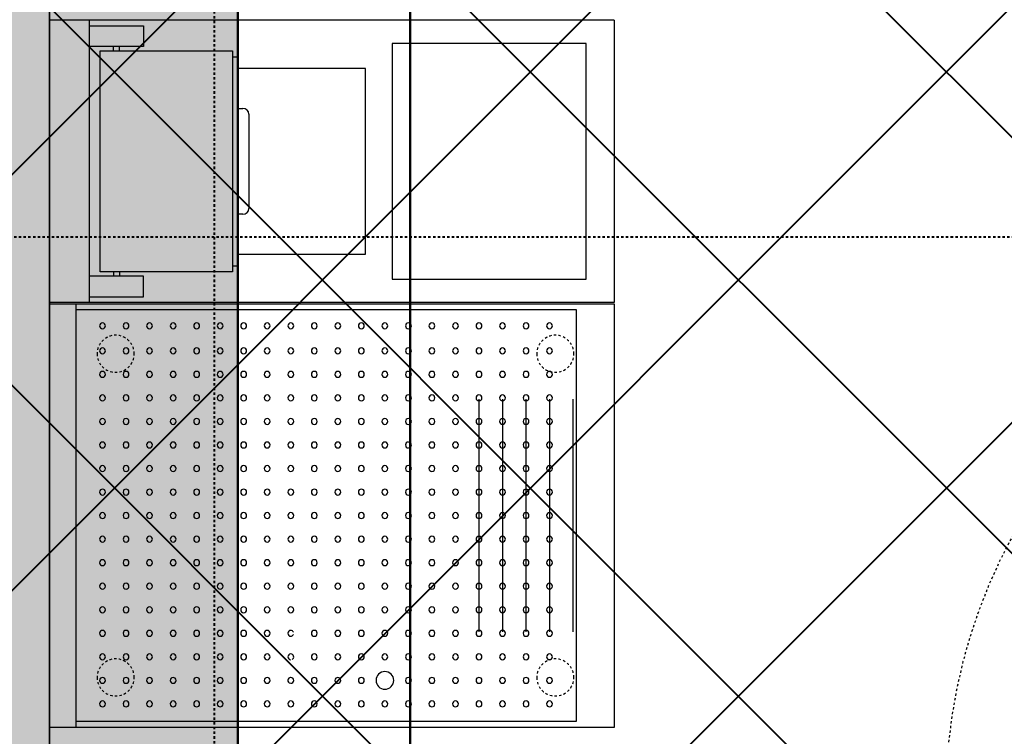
# Model space of a CAD drawing. Header units: inches. Extents: x -11331628 to 26860, y -6840660 to 4773.
# Drawn here: x 2297.28 to 2339.12, y -2091.9 to -2061.46 of the extents above; entities that cross this region are included whole.
import ezdxf
from ezdxf import colors
from ezdxf.entities.mleader import LeaderData, LeaderLine
from ezdxf.math import Vec2, Vec3

# ---------------------------------------------------------------- set-up
doc = ezdxf.new("R2010")
doc.units = ezdxf.units.IN
doc.header["$LTSCALE"] = 0.5
doc.header["$MEASUREMENT"] = 0
for name, pattern in [('Dash 1_16_', [0.109375, 0.0625, -0.046875]), ('Hidden 1_16_', [0.09375, 0.0625, -0.03125]), ('HIDDEN2', [0.1875, 0.125, -0.0625])]:
    doc.linetypes.add(name, pattern=pattern)
doc.layers.get('Defpoints').update_dxf_attribs({"color": 140})
for name, color, linetype in [('A-HATH', 9, 'Continuous'), ('DETL-1', 9, 'Continuous'), ('DETL-3', 4, 'Continuous'), ('DETL-8', 2, 'Continuous')]:
    doc.layers.add(name, color=color, linetype=linetype)
for name, color, linetype, lineweight in [('P-SANR-FIXT', 6, 'Continuous', 13), ('Q-CASE', 31, 'Continuous', 18), ('Q-SPCQ', 91, 'Continuous', 18), ('TEXT 3', 41, 'Continuous', 15)]:
    doc.layers.add(name, color=color, linetype=linetype, lineweight=lineweight)
doc.styles.add('TEXT-ITALIC', font='ariali.ttf')

# ---------------------------------------------------------------- blocks, each defined once
blk = doc.blocks.new('PERGOLA')
at = {"layer": 'DETL-3', "linetype": 'HIDDEN2'}
for points in [[(3247.808, 7683.238), (3247.808, 7744.976), (3247.815, 8129.691)], [(3645.109, 7896.355), (3058.191, 7896.354)]]:
    blk.add_lwpolyline(points, dxfattribs=at)
blk = doc.blocks.new('Die Wall - Die Wall-7432585-L1 Overall Plan')
at = {"layer": 'Q-CASE'}
for p, q in [((495.106, 3731.818), (495.106, 3873.808)), ((495.106, 3873.808), (495.106, 3731.818))]:
    blk.add_line(p, q, dxfattribs=at)
blk = doc.blocks.new('QF_Glastender - DRAINBOARD W GLASS RACK- DBGR-18 - DBGR-18-7967086-L1 Overall Plan')
at = {"layer": 'Q-SPCQ'}
for p, q in [((0, -15.3284), (0, 0)), ((0, 0), (18, 0)), ((18, 0), (18, -15.3284)), ((0, -1.13), (18, -1.13)), ((0.25, -15.3284), (0.25, -1.13)), ((17.75, -1.13), (17.75, -15.3284)), ((0, -24), (0, -15.3284)), ((0.25, -22.38), (0.25, -15.3284)), ((17.75, -15.3284), (17.75, -22.38)), ((18, -15.3284), (18, -24)), ((17.75, -22.38), (0.25, -22.38)), ((18, -24), (0, -24))]:
    blk.add_line(p, q, dxfattribs=at)
at = {"layer": 'Q-SPCQ', "linetype": 'Hidden 1_16_', "lineweight": 9}
for centre, start, end in [((2.125, -2.8125), 90, 270), ((2.125, -2.8125), 270, 90), ((15.875, -2.8125), 90, 270), ((15.875, -2.8125), 270, 90), ((2.125, -21.5), 90, 270), ((2.125, -21.5), 270, 90), ((15.875, -21.5), 90, 270), ((15.875, -21.5), 270, 90)]:
    blk.add_arc(centre, 0.7874, start, end, dxfattribs=at)
at = {"layer": 'Q-SPCQ', "lineweight": 9}
for centre, radius, start, end in [((1, -2.255), 0.125, 0, 180), ((1, -2.255), 0.125, 180, 360), ((2, -2.255), 0.125, 0, 180), ((2, -2.255), 0.125, 180, 360), ((3, -2.255), 0.125, 0, 180), ((3, -2.255), 0.125, 180, 0), ((4, -2.255), 0.125, 0, 180), ((4, -2.255), 0.125, 180, 0), ((5, -2.255), 0.125, 0, 180), ((5, -2.255), 0.125, 180, 0), ((6, -2.255), 0.125, 0, 180), ((6, -2.255), 0.125, 180, 360), ((7, -2.255), 0.125, 0, 180), ((7, -2.255), 0.125, 180, 360), ((8, -2.255), 0.125, 0, 180), ((8, -2.255), 0.125, 180, 0), ((9, -2.255), 0.125, 0, 180), ((9, -2.255), 0.125, 180, 360), ((10, -2.255), 0.125, 0, 180), ((10, -2.255), 0.125, 180, 0), ((11, -2.255), 0.125, 0, 180), ((11, -2.255), 0.125, 180, 0), ((12, -2.255), 0.125, 0, 180), ((12, -2.255), 0.125, 180, 0), ((13, -2.255), 0.125, 0, 180), ((13, -2.255), 0.125, 180, 360), ((14, -2.255), 0.125, 0, 180), ((14, -2.255), 0.125, 180, 0), ((15, -2.255), 0.125, 0, 180), ((15, -2.255), 0.125, 180, 0), ((16, -2.255), 0.125, 0, 180), ((16, -2.255), 0.125, 180, 0), ((17.0625, -2.255), 0.125, 0, 180), ((17.0625, -2.255), 0.125, 180, 0), ((1, -3.255), 0.125, 0, 180), ((1, -3.255), 0.125, 180, 0), ((2, -3.255), 0.125, 0, 180), ((2, -3.255), 0.125, 180, 360), ((3, -3.255), 0.125, 0, 180), ((3, -3.255), 0.125, 180, 0), ((4, -3.255), 0.125, 0, 180), ((4, -3.255), 0.125, 180, 0), ((5, -3.255), 0.125, 0, 180), ((5, -3.255), 0.125, 180, 0), ((6, -3.255), 0.125, 0, 180), ((6, -3.255), 0.125, 180, 360), ((7, -3.255), 0.125, 0, 180), ((7, -3.255), 0.125, 180, 360), ((8, -3.255), 0.125, 0, 180), ((8, -3.255), 0.125, 180, 360), ((9, -3.255), 0.125, 0, 180), ((9, -3.255), 0.125, 180, 0), ((10, -3.255), 0.125, 0, 180), ((10, -3.255), 0.125, 180, 360), ((11, -3.255), 0.125, 0, 180), ((11, -3.255), 0.125, 180, 0), ((12, -3.255), 0.125, 0, 180), ((12, -3.255), 0.125, 180, 0), ((13, -3.255), 0.125, 0, 180), ((13, -3.255), 0.125, 180, 0), ((14, -3.255), 0.125, 0, 180), ((14, -3.255), 0.125, 180, 360), ((15, -3.255), 0.125, 0, 180), ((15, -3.255), 0.125, 180, 360), ((16, -3.255), 0.125, 0, 180), ((16, -3.255), 0.125, 180, 360), ((17.0625, -3.255), 0.125, 0, 180), ((17.0625, -3.255), 0.125, 180, 360), ((1, -4.255), 0.125, 0, 180), ((2, -4.255), 0.125, 0, 180), ((3, -4.255), 0.125, 0, 180), ((4, -4.255), 0.125, 0, 180), ((5, -4.255), 0.125, 0, 180), ((6, -4.255), 0.125, 0, 180), ((7, -4.255), 0.125, 0, 180), ((8, -4.255), 0.125, 0, 180), ((9, -4.255), 0.125, 0, 180), ((10, -4.255), 0.125, 0, 180), ((11, -4.255), 0.125, 0, 180), ((12, -4.255), 0.125, 0, 180), ((13, -4.255), 0.125, 0, 180), ((14, -4.255), 0.125, 0, 180), ((15, -4.255), 0.125, 0, 180), ((16, -4.255), 0.125, 0, 180), ((17.0625, -4.255), 0.125, 0, 180), ((1, -4.255), 0.125, 180, 360), ((2, -4.255), 0.125, 180, 360), ((3, -4.255), 0.125, 180, 0), ((4, -4.255), 0.125, 180, 360), ((5, -4.255), 0.125, 180, 360), ((6, -4.255), 0.125, 180, 360), ((7, -4.255), 0.125, 180, 0), ((8, -4.255), 0.125, 180, 360), ((9, -4.255), 0.125, 180, 0), ((10, -4.255), 0.125, 180, 0), ((11, -4.255), 0.125, 180, 0), ((12, -4.255), 0.125, 180, 0), ((13, -4.255), 0.125, 180, 360), ((14, -4.255), 0.125, 180, 360), ((15, -4.255), 0.125, 180, 360), ((16, -4.255), 0.125, 180, 0), ((17.0625, -4.255), 0.125, 180, 0), ((1, -5.255), 0.125, 0, 180), ((1, -5.255), 0.125, 180, 360), ((2, -5.255), 0.125, 0, 180), ((2, -5.255), 0.125, 180, 360), ((3, -5.255), 0.125, 0, 180), ((3, -5.255), 0.125, 180, 0), ((4, -5.255), 0.125, 0, 180), ((4, -5.255), 0.125, 180, 0), ((5, -5.255), 0.125, 0, 180), ((5, -5.255), 0.125, 180, 0), ((6, -5.255), 0.125, 0, 180), ((6, -5.255), 0.125, 180, 0), ((7, -5.255), 0.125, 0, 180), ((7, -5.255), 0.125, 180, 0), ((8, -5.255), 0.125, 0, 180), ((8, -5.255), 0.125, 180, 360), ((9, -5.255), 0.125, 0, 180), ((9, -5.255), 0.125, 180, 0), ((10, -5.255), 0.125, 0, 180), ((10, -5.255), 0.125, 180, 0), ((11, -5.255), 0.125, 0, 180), ((11, -5.255), 0.125, 180, 0), ((12, -5.255), 0.125, 0, 180), ((12, -5.255), 0.125, 180, 0), ((13, -5.255), 0.125, 0, 180), ((13, -5.255), 0.125, 180, 0), ((14, -5.255), 0.125, 0, 180), ((14, -5.255), 0.125, 180, 0), ((15, -5.255), 0.125, 0, 180), ((15, -5.255), 0.125, 180, 360), ((16, -5.255), 0.125, 0, 180), ((16, -5.255), 0.125, 180, 0), ((17.0625, -5.255), 0.125, 0, 180), ((17.0625, -5.255), 0.125, 180, 360), ((1, -6.255), 0.125, 0, 180), ((1, -6.255), 0.125, 180, 360), ((2, -6.255), 0.125, 0, 180), ((2, -6.255), 0.125, 180, 0), ((3, -6.255), 0.125, 0, 180), ((3, -6.255), 0.125, 180, 0), ((4, -6.255), 0.125, 0, 180), ((4, -6.255), 0.125, 180, 0), ((5, -6.255), 0.125, 0, 180), ((5, -6.255), 0.125, 180, 0), ((6, -6.255), 0.125, 0, 180), ((6, -6.255), 0.125, 180, 0), ((7, -6.255), 0.125, 0, 180), ((7, -6.255), 0.125, 180, 0), ((8, -6.255), 0.125, 0, 180), ((8, -6.255), 0.125, 180, 0), ((9, -6.255), 0.125, 0, 180), ((9, -6.255), 0.125, 180, 0), ((10, -6.255), 0.125, 0, 180), ((10, -6.255), 0.125, 180, 0), ((11, -6.255), 0.125, 0, 180), ((11, -6.255), 0.125, 180, 0), ((12, -6.255), 0.125, 0, 180), ((12, -6.255), 0.125, 180, 0), ((13, -6.255), 0.125, 0, 180), ((13, -6.255), 0.125, 180, 0), ((14, -6.255), 0.125, 0, 180), ((14, -6.255), 0.125, 180, 0), ((15, -6.255), 0.125, 0, 180), ((15, -6.255), 0.125, 180, 0), ((16, -6.255), 0.125, 0, 180), ((16, -6.255), 0.125, 180, 0), ((17.0625, -6.255), 0.125, 0, 180), ((17.0625, -6.255), 0.125, 180, 0), ((1, -7.255), 0.125, 0, 180), ((1, -7.255), 0.125, 180, 360), ((2, -7.255), 0.125, 0, 180), ((2, -7.255), 0.125, 180, 360), ((3, -7.255), 0.125, 0, 180), ((3, -7.255), 0.125, 180, 0), ((4, -7.255), 0.125, 0, 180), ((4, -7.255), 0.125, 180, 0), ((5, -7.255), 0.125, 0, 180), ((5, -7.255), 0.125, 180, 0), ((6, -7.255), 0.125, 0, 180), ((6, -7.255), 0.125, 180, 0), ((7, -7.255), 0.125, 0, 180), ((7, -7.255), 0.125, 180, 0), ((8, -7.255), 0.125, 0, 180), ((8, -7.255), 0.125, 180, 360), ((9, -7.255), 0.125, 0, 180), ((9, -7.255), 0.125, 180, 0), ((10, -7.255), 0.125, 0, 180), ((10, -7.255), 0.125, 180, 0), ((11, -7.255), 0.125, 0, 180), ((11, -7.255), 0.125, 180, 0), ((12, -7.255), 0.125, 0, 180), ((12, -7.255), 0.125, 180, 0), ((13, -7.255), 0.125, 0, 180), ((13, -7.255), 0.125, 180, 360), ((14, -7.255), 0.125, 0, 180), ((14, -7.255), 0.125, 180, 0), ((15, -7.255), 0.125, 0, 180), ((15, -7.255), 0.125, 180, 360), ((16, -7.255), 0.125, 0, 180), ((16, -7.255), 0.125, 180, 0), ((17.0625, -7.255), 0.125, 0, 180), ((17.0625, -7.255), 0.125, 180, 360), ((1, -8.255), 0.125, 0, 180), ((1, -8.255), 0.125, 180, 0), ((2, -8.255), 0.125, 0, 180), ((2, -8.255), 0.125, 180, 0), ((3, -8.255), 0.125, 0, 180), ((3, -8.255), 0.125, 180, 0), ((4, -8.255), 0.125, 0, 180), ((4, -8.255), 0.125, 180, 0), ((5, -8.255), 0.125, 0, 180), ((5, -8.255), 0.125, 180, 0), ((6, -8.255), 0.125, 0, 180), ((6, -8.255), 0.125, 180, 0), ((7, -8.255), 0.125, 0, 180), ((7, -8.255), 0.125, 180, 0), ((8, -8.255), 0.125, 0, 180), ((8, -8.255), 0.125, 180, 0), ((9, -8.255), 0.125, 0, 180), ((9, -8.255), 0.125, 180, 0), ((10, -8.255), 0.125, 0, 180), ((10, -8.255), 0.125, 180, 0), ((11, -8.255), 0.125, 0, 180), ((11, -8.255), 0.125, 180, 0), ((12, -8.255), 0.125, 0, 180), ((12, -8.255), 0.125, 180, 0), ((13, -8.255), 0.125, 0, 180), ((13, -8.255), 0.125, 180, 0), ((14, -8.255), 0.125, 0, 180), ((14, -8.255), 0.125, 180, 0), ((15, -8.255), 0.125, 0, 180), ((15, -8.255), 0.125, 180, 0), ((16, -8.255), 0.125, 0, 180), ((16, -8.255), 0.125, 180, 0), ((17.0625, -8.255), 0.125, 0, 180), ((17.0625, -8.255), 0.125, 180, 0), ((1, -9.255), 0.125, 0, 180), ((2, -9.255), 0.125, 0, 180), ((3, -9.255), 0.125, 0, 180), ((4, -9.255), 0.125, 0, 180), ((5, -9.255), 0.125, 0, 180), ((6, -9.255), 0.125, 0, 180), ((7, -9.255), 0.125, 0, 180), ((8, -9.255), 0.125, 0, 180), ((9, -9.255), 0.125, 0, 180), ((10, -9.255), 0.125, 0, 180), ((11, -9.255), 0.125, 0, 180), ((12, -9.255), 0.125, 0, 180), ((13, -9.255), 0.125, 0, 180), ((14, -9.255), 0.125, 0, 180), ((15, -9.255), 0.125, 0, 180), ((16, -9.255), 0.125, 0, 180), ((17.0625, -9.255), 0.125, 0, 180), ((1, -9.255), 0.125, 180, 0), ((2, -9.255), 0.125, 180, 0), ((3, -9.255), 0.125, 180, 0), ((4, -9.255), 0.125, 180, 0), ((5, -9.255), 0.125, 180, 0), ((6, -9.255), 0.125, 180, 0), ((7, -9.255), 0.125, 180, 0), ((8, -9.255), 0.125, 180, 0), ((9, -9.255), 0.125, 180, 0), ((10, -9.255), 0.125, 180, 0), ((11, -9.255), 0.125, 180, 0), ((12, -9.255), 0.125, 180, 0), ((13, -9.255), 0.125, 180, 0), ((14, -9.255), 0.125, 180, 0), ((15, -9.255), 0.125, 180, 0), ((16, -9.255), 0.125, 180, 0), ((17.0625, -9.255), 0.125, 180, 0), ((1, -10.255), 0.125, 0, 180), ((1, -10.255), 0.125, 180, 0), ((2, -10.255), 0.125, 180, 0), ((2, -10.255), 0.125, 2.14095, 169.56758), ((3, -10.255), 0.125, 0, 180), ((3, -10.255), 0.125, 205.99486, 0), ((4, -10.255), 0.125, 0, 180), ((4, -10.255), 0.125, 180, 243.50928), ((4, -10.255), 0.125, 293.99073, 0), ((5, -10.255), 0.125, 0, 180), ((5, -10.255), 0.125, 180, 0), ((6, -10.255), 0.125, 0, 180), ((6, -10.255), 0.125, 180, 0), ((7, -10.255), 0.125, 0, 180), ((7, -10.255), 0.125, 180, 0), ((8, -10.255), 0.125, 0, 180), ((8, -10.255), 0.125, 180, 0), ((9, -10.255), 0.125, 0, 180), ((9, -10.255), 0.125, 180, 0), ((10, -10.255), 0.125, 0, 180), ((10, -10.255), 0.125, 180, 0), ((11, -10.255), 0.125, 0, 180), ((11, -10.255), 0.125, 180, 0), ((12, -10.255), 0.125, 0, 180), ((12, -10.255), 0.125, 180, 0), ((13, -10.255), 0.125, 0, 180), ((13, -10.255), 0.125, 180, 0), ((14, -10.255), 0.125, 0, 180), ((14, -10.255), 0.125, 180, 0), ((15, -10.255), 0.125, 0, 180), ((15, -10.255), 0.125, 180, 0), ((16, -10.255), 0.125, 0, 180), ((16, -10.255), 0.125, 180, 0), ((17.0625, -10.255), 0.125, 0, 180), ((17.0625, -10.255), 0.125, 180, 0), ((1, -11.255), 0.125, 0, 180), ((1, -11.255), 0.125, 180, 0), ((2, -11.255), 0.125, 0, 180), ((2, -11.255), 0.125, 180, 0), ((3, -11.255), 0.125, 0, 180), ((3, -11.255), 0.125, 180, 0), ((4, -11.255), 0.125, 0, 180), ((4, -11.255), 0.125, 180, 0), ((5, -11.255), 0.125, 0, 180), ((5, -11.255), 0.125, 180, 0), ((6, -11.255), 0.125, 0, 180), ((6, -11.255), 0.125, 180, 0), ((7, -11.255), 0.125, 0, 180), ((7, -11.255), 0.125, 180, 0), ((8, -11.255), 0.125, 0, 180), ((8, -11.255), 0.125, 180, 0), ((9, -11.255), 0.125, 0, 180), ((9, -11.255), 0.125, 180, 0), ((10, -11.255), 0.125, 0, 180), ((10, -11.255), 0.125, 180, 0), ((11, -11.255), 0.125, 0, 180), ((11, -11.255), 0.125, 180, 0), ((12, -11.255), 0.125, 0, 180), ((12, -11.255), 0.125, 180, 0), ((13, -11.255), 0.125, 0, 180), ((13, -11.255), 0.125, 180, 0), ((14, -11.255), 0.125, 0, 180), ((14, -11.255), 0.125, 180, 0), ((15, -11.255), 0.125, 0, 180), ((15, -11.255), 0.125, 180, 0), ((16, -11.255), 0.125, 0, 180), ((16, -11.255), 0.125, 180, 0), ((17.0625, -11.255), 0.125, 0, 180), ((17.0625, -11.255), 0.125, 180, 0), ((1, -12.255), 0.125, 0, 180), ((2, -12.255), 0.125, 0, 180), ((3, -12.255), 0.125, 0, 180), ((4, -12.255), 0.125, 0, 180), ((5, -12.255), 0.125, 0, 180), ((6, -12.255), 0.125, 0, 180), ((7, -12.255), 0.125, 0, 180), ((8, -12.255), 0.125, 0, 180), ((9, -12.255), 0.125, 0, 180), ((10, -12.255), 0.125, 0, 180), ((11, -12.255), 0.125, 0, 180), ((12, -12.255), 0.125, 0, 180), ((13, -12.255), 0.125, 0, 180), ((14, -12.255), 0.125, 0, 180), ((15, -12.255), 0.125, 0, 180), ((16, -12.255), 0.125, 0, 180), ((17.0625, -12.255), 0.125, 0, 180), ((1, -12.255), 0.125, 180, 0), ((2, -12.255), 0.125, 180, 0), ((3, -12.255), 0.125, 180, 0), ((4, -12.255), 0.125, 180, 0), ((5, -12.255), 0.125, 180, 0), ((6, -12.255), 0.125, 180, 0), ((7, -12.255), 0.125, 180, 0), ((8, -12.255), 0.125, 180, 0), ((9, -12.255), 0.125, 180, 0), ((10, -12.255), 0.125, 180, 0), ((11, -12.255), 0.125, 180, 0), ((12, -12.255), 0.125, 180, 0), ((13, -12.255), 0.125, 180, 0), ((14, -12.255), 0.125, 180, 0), ((15, -12.255), 0.125, 180, 0), ((16, -12.255), 0.125, 180, 0), ((17.0625, -12.255), 0.125, 180, 0), ((1, -13.255), 0.125, 0, 180), ((1, -13.255), 0.125, 180, 360), ((2, -13.255), 0.125, 0, 180), ((2, -13.255), 0.125, 180, 0), ((3, -13.255), 0.125, 0, 180), ((3, -13.255), 0.125, 180, 0), ((4, -13.255), 0.125, 0, 180), ((4, -13.255), 0.125, 180, 0), ((5, -13.255), 0.125, 0, 180), ((5, -13.255), 0.125, 180, 0), ((6, -13.255), 0.125, 0, 180), ((6, -13.255), 0.125, 180, 0), ((7, -13.255), 0.125, 0, 180), ((7, -13.255), 0.125, 180, 0), ((8, -13.255), 0.125, 0, 180), ((8, -13.255), 0.125, 180, 0), ((9, -13.255), 0.125, 0, 180), ((9, -13.255), 0.125, 180, 0), ((10, -13.255), 0.125, 0, 180), ((10, -13.255), 0.125, 180, 0), ((11, -13.255), 0.125, 0, 180), ((11, -13.255), 0.125, 180, 0), ((12, -13.255), 0.125, 0, 180), ((12, -13.255), 0.125, 180, 0), ((13, -13.255), 0.125, 0, 180), ((13, -13.255), 0.125, 180, 0), ((14, -13.255), 0.125, 0, 180), ((14, -13.255), 0.125, 180, 0), ((15, -13.255), 0.125, 0, 180), ((15, -13.255), 0.125, 180, 0), ((16, -13.255), 0.125, 0, 180), ((16, -13.255), 0.125, 180, 0), ((17.0625, -13.255), 0.125, 0, 180), ((17.0625, -13.255), 0.125, 180, 0), ((1, -14.255), 0.125, 0, 180), ((2, -14.255), 0.375, 0, 180), ((3, -14.255), 0.125, 0, 180), ((4, -14.255), 0.125, 0, 180), ((5, -14.255), 0.125, 0, 180), ((6, -14.255), 0.125, 0, 180), ((7, -14.255), 0.125, 0, 180), ((8, -14.255), 0.125, 0, 180), ((9, -14.255), 0.125, 0, 180), ((10, -14.255), 0.125, 0, 180), ((11, -14.255), 0.125, 0, 180), ((12, -14.255), 0.125, 0, 180), ((13, -14.255), 0.125, 0, 180), ((14, -14.255), 0.125, 0, 180), ((15, -14.255), 0.125, 0, 180), ((16, -14.255), 0.125, 0, 180), ((17.0625, -14.255), 0.125, 0, 180), ((1, -14.255), 0.125, 180, 0), ((2, -14.255), 0.375, 180, 0), ((3, -14.255), 0.125, 180, 0), ((4, -14.255), 0.125, 180, 0), ((5, -14.255), 0.125, 180, 0), ((6, -14.255), 0.125, 180, 0), ((7, -14.255), 0.125, 180, 0), ((8, -14.255), 0.125, 180, 0), ((9, -14.255), 0.125, 180, 0), ((10, -14.255), 0.125, 180, 0), ((11, -14.255), 0.125, 180, 0), ((12, -14.255), 0.125, 180, 0), ((13, -14.255), 0.125, 180, 0), ((14, -14.255), 0.125, 180, 0), ((15, -14.255), 0.125, 180, 0), ((16, -14.255), 0.125, 180, 0), ((17.0625, -14.255), 0.125, 180, 0), ((1, -15.255), 0.125, 0, 180), ((1, -15.255), 0.125, 180, 232.84976), ((1, -15.255), 0.125, 232.84976, 307.15024), ((1, -15.255), 0.125, 307.15024, 0), ((2, -15.255), 0.125, 0, 180), ((2, -15.255), 0.125, 180, 232.84976), ((2, -15.255), 0.125, 232.84976, 307.15024), ((2, -15.255), 0.125, 307.15024, 0), ((3, -15.255), 0.125, 0, 180), ((3, -15.255), 0.125, 180, 232.84976), ((3, -15.255), 0.125, 232.84976, 307.15024), ((3, -15.255), 0.125, 307.15024, 0), ((4, -15.255), 0.125, 0, 180), ((4, -15.255), 0.125, 180, 232.84976), ((4, -15.255), 0.125, 232.84976, 307.15024), ((4, -15.255), 0.125, 307.15024, 0), ((5, -15.255), 0.125, 0, 180), ((5, -15.255), 0.125, 180, 232.84976), ((5, -15.255), 0.125, 232.84976, 307.15024), ((5, -15.255), 0.125, 307.15024, 0), ((6, -15.255), 0.125, 0, 180), ((6, -15.255), 0.125, 180, 232.84976), ((6, -15.255), 0.125, 232.84976, 307.15024), ((6, -15.255), 0.125, 307.15024, 0), ((7, -15.255), 0.125, 0, 180), ((7, -15.255), 0.125, 180, 232.84976), ((7, -15.255), 0.125, 232.84976, 307.15024), ((7, -15.255), 0.125, 307.15024, 0), ((8, -15.255), 0.125, 0, 180), ((8, -15.255), 0.125, 180, 232.84976), ((8, -15.255), 0.125, 232.84976, 307.15024), ((8, -15.255), 0.125, 307.15024, 0), ((9, -15.255), 0.125, 0, 180), ((9, -15.255), 0.125, 180, 232.84976), ((9, -15.255), 0.125, 232.84976, 307.15024), ((9, -15.255), 0.125, 307.15024, 0), ((10, -15.255), 0.125, 0, 180), ((10, -15.255), 0.125, 180, 232.84976), ((10, -15.255), 0.125, 232.84976, 307.15024), ((10, -15.255), 0.125, 307.15024, 0), ((11, -15.255), 0.125, 0, 180), ((11, -15.255), 0.125, 180, 232.84976), ((11, -15.255), 0.125, 232.84976, 307.15024), ((11, -15.255), 0.125, 307.15024, 0), ((12, -15.255), 0.125, 0, 180), ((12, -15.255), 0.125, 180, 232.84976), ((12, -15.255), 0.125, 232.84976, 307.15024), ((12, -15.255), 0.125, 307.15024, 0), ((13, -15.255), 0.125, 0, 180), ((13, -15.255), 0.125, 180, 232.84976), ((13, -15.255), 0.125, 232.84976, 307.15024), ((13, -15.255), 0.125, 307.15024, 0), ((14, -15.255), 0.125, 0, 180), ((14, -15.255), 0.125, 180, 232.84976), ((14, -15.255), 0.125, 232.84976, 307.15024), ((14, -15.255), 0.125, 307.15024, 0), ((15, -15.255), 0.125, 0, 180), ((15, -15.255), 0.125, 180, 232.84976), ((15, -15.255), 0.125, 232.84976, 307.15024), ((15, -15.255), 0.125, 307.15024, 0), ((16, -15.255), 0.125, 0, 180), ((16, -15.255), 0.125, 180, 232.84976), ((16, -15.255), 0.125, 232.84976, 307.15024), ((16, -15.255), 0.125, 307.15024, 0), ((17.0625, -15.255), 0.125, 0, 180), ((17.0625, -15.255), 0.125, 180, 232.84976), ((17.0625, -15.255), 0.125, 232.84976, 307.15024), ((17.0625, -15.255), 0.125, 307.15024, 0), ((1, -16.255), 0.125, 0, 180), ((1, -16.255), 0.125, 180, 360), ((2, -16.255), 0.125, 0, 180), ((2, -16.255), 0.125, 180, 360), ((3, -16.255), 0.125, 0, 180), ((3, -16.255), 0.125, 180, 0), ((4, -16.255), 0.125, 0, 180), ((4, -16.255), 0.125, 180, 0), ((5, -16.255), 0.125, 0, 180), ((5, -16.255), 0.125, 180, 0), ((6, -16.255), 0.125, 0, 180), ((6, -16.255), 0.125, 180, 0), ((7, -16.255), 0.125, 0, 180), ((7, -16.255), 0.125, 180, 0), ((8, -16.255), 0.125, 0, 180), ((8, -16.255), 0.125, 180, 0), ((9, -16.255), 0.125, 0, 180), ((9, -16.255), 0.125, 180, 0), ((10, -16.255), 0.125, 0, 180), ((10, -16.255), 0.125, 180, 0), ((11, -16.255), 0.125, 0, 180), ((11, -16.255), 0.125, 180, 0), ((12, -16.255), 0.125, 0, 180), ((12, -16.255), 0.125, 180, 0), ((13, -16.255), 0.125, 0, 180), ((13, -16.255), 0.125, 180, 0), ((14, -16.255), 0.125, 0, 180), ((14, -16.255), 0.125, 180, 0), ((15, -16.255), 0.125, 0, 180), ((15, -16.255), 0.125, 180, 0), ((16, -16.255), 0.125, 0, 180), ((16, -16.255), 0.125, 180, 0), ((17.0625, -16.255), 0.125, 0, 180), ((17.0625, -16.255), 0.125, 180, 0), ((1, -17.255), 0.125, 0, 180), ((2, -17.255), 0.125, 0, 180), ((3, -17.255), 0.125, 0, 180), ((4, -17.255), 0.125, 0, 180), ((5, -17.255), 0.125, 0, 180), ((6, -17.255), 0.125, 0, 180), ((7, -17.255), 0.125, 0, 180), ((8, -17.255), 0.125, 0, 180), ((9, -17.255), 0.125, 0, 180), ((10, -17.255), 0.125, 0, 180), ((11, -17.255), 0.125, 0, 180), ((12, -17.255), 0.125, 0, 180), ((13, -17.255), 0.125, 0, 180), ((14, -17.255), 0.125, 0, 180), ((15, -17.255), 0.125, 0, 180), ((16, -17.255), 0.125, 0, 180), ((17.0625, -17.255), 0.125, 0, 180), ((1, -17.255), 0.125, 180, 360), ((2, -17.255), 0.125, 180, 360), ((3, -17.255), 0.125, 180, 0), ((4, -17.255), 0.125, 180, 0), ((5, -17.255), 0.125, 180, 0), ((6, -17.255), 0.125, 180, 0), ((7, -17.255), 0.125, 180, 0), ((8, -17.255), 0.125, 180, 0), ((9, -17.255), 0.125, 180, 0), ((10, -17.255), 0.125, 180, 0), ((11, -17.255), 0.125, 180, 0), ((12, -17.255), 0.125, 180, 0), ((13, -17.255), 0.125, 180, 0), ((14, -17.255), 0.125, 180, 0), ((15, -17.255), 0.125, 180, 0), ((16, -17.255), 0.125, 180, 0), ((17.0625, -17.255), 0.125, 180, 0), ((1, -18.255), 0.125, 0, 180), ((1, -18.255), 0.125, 180, 360), ((2, -18.255), 0.125, 0, 180), ((2, -18.255), 0.125, 180, 360), ((3, -18.255), 0.125, 0, 180), ((3, -18.255), 0.125, 180, 0), ((4, -18.255), 0.125, 0, 180), ((4, -18.255), 0.125, 180, 0), ((5, -18.255), 0.125, 0, 180), ((5, -18.255), 0.125, 180, 0), ((6, -18.255), 0.125, 0, 180), ((6, -18.255), 0.125, 180, 0), ((7, -18.255), 0.125, 0, 180), ((7, -18.255), 0.125, 180, 0), ((8, -18.255), 0.125, 0, 180), ((8, -18.255), 0.125, 180, 360), ((9, -18.255), 0.125, 0, 180), ((9, -18.255), 0.125, 180, 0), ((10, -18.255), 0.125, 0, 180), ((10, -18.255), 0.125, 180, 0), ((11, -18.255), 0.125, 0, 180), ((11, -18.255), 0.125, 180, 0), ((12, -18.255), 0.125, 0, 180), ((12, -18.255), 0.125, 180, 0), ((13, -18.255), 0.125, 0, 180), ((13, -18.255), 0.125, 180, 0), ((14, -18.255), 0.125, 0, 180), ((14, -18.255), 0.125, 180, 0), ((15, -18.255), 0.125, 0, 180), ((15, -18.255), 0.125, 180, 0), ((16, -18.255), 0.125, 0, 180), ((16, -18.255), 0.125, 180, 0), ((17.0625, -18.255), 0.125, 0, 180), ((17.0625, -18.255), 0.125, 180, 0), ((1, -19.255), 0.125, 0, 180), ((2, -19.255), 0.125, 0, 180), ((3, -19.255), 0.125, 0, 180), ((4, -19.255), 0.125, 0, 180), ((5, -19.255), 0.125, 0, 180), ((6, -19.255), 0.125, 0, 180), ((7, -19.255), 0.125, 0, 180), ((8, -19.255), 0.125, 0, 180), ((9, -19.255), 0.125, 0, 180), ((10, -19.255), 0.125, 0, 180), ((11, -19.255), 0.125, 0, 180), ((12, -19.255), 0.125, 0, 180), ((13, -19.255), 0.125, 0, 180), ((14, -19.255), 0.125, 0, 180), ((15, -19.255), 0.125, 0, 180), ((16, -19.255), 0.125, 0, 180), ((17.0625, -19.255), 0.125, 0, 180), ((1, -19.255), 0.125, 180, 0), ((2, -19.255), 0.125, 180, 0), ((3, -19.255), 0.125, 180, 0), ((4, -19.255), 0.125, 180, 0), ((5, -19.255), 0.125, 180, 0), ((6, -19.255), 0.125, 180, 0), ((7, -19.255), 0.125, 180, 0), ((8, -19.255), 0.125, 180, 0), ((9, -19.255), 0.125, 180, 0), ((10, -19.255), 0.125, 180, 0), ((11, -19.255), 0.125, 180, 0), ((12, -19.255), 0.125, 180, 0), ((13, -19.255), 0.125, 180, 0), ((14, -19.255), 0.125, 180, 0), ((15, -19.255), 0.125, 180, 0), ((16, -19.255), 0.125, 180, 0), ((17.0625, -19.255), 0.125, 180, 0), ((1, -20.255), 0.125, 0, 180), ((1, -20.255), 0.125, 180, 0), ((2, -20.255), 0.125, 0, 180), ((2, -20.255), 0.125, 180, 0), ((3, -20.255), 0.125, 0, 180), ((3, -20.255), 0.125, 180, 0), ((4, -20.255), 0.125, 0, 180), ((4, -20.255), 0.125, 180, 0), ((5, -20.255), 0.125, 0, 180), ((5, -20.255), 0.125, 180, 0), ((6, -20.255), 0.125, 0, 180), ((6, -20.255), 0.125, 180, 0), ((7, -20.255), 0.125, 0, 180), ((7, -20.255), 0.125, 180, 0), ((8, -20.255), 0.125, 0, 180), ((8, -20.255), 0.125, 180, 0), ((9, -20.255), 0.125, 0, 180), ((9, -20.255), 0.125, 180, 0), ((10, -20.255), 0.125, 0, 180), ((10, -20.255), 0.125, 180, 0), ((11, -20.255), 0.125, 0, 180), ((11, -20.255), 0.125, 180, 0), ((12, -20.255), 0.125, 0, 180), ((12, -20.255), 0.125, 180, 0), ((13, -20.255), 0.125, 0, 180), ((13, -20.255), 0.125, 180, 0), ((14, -20.255), 0.125, 0, 180), ((14, -20.255), 0.125, 180, 0), ((15, -20.255), 0.125, 0, 180), ((15, -20.255), 0.125, 180, 0), ((16, -20.255), 0.125, 0, 180), ((16, -20.255), 0.125, 180, 0), ((17.0625, -20.255), 0.125, 0, 180), ((17.0625, -20.255), 0.125, 180, 0), ((1, -21.255), 0.125, 0, 180), ((1, -21.255), 0.125, 180, 0), ((2, -21.255), 0.125, 0, 180), ((2, -21.255), 0.125, 180, 0), ((3, -21.255), 0.125, 0, 180), ((3, -21.255), 0.125, 180, 0), ((4, -21.255), 0.125, 0, 180), ((4, -21.255), 0.125, 180, 0), ((5, -21.255), 0.125, 0, 180), ((5, -21.255), 0.125, 180, 0), ((6, -21.255), 0.125, 0, 180), ((6, -21.255), 0.125, 180, 360), ((7, -21.255), 0.125, 0, 180), ((7, -21.255), 0.125, 180, 0), ((8, -21.255), 0.125, 0, 180), ((8, -21.255), 0.125, 180, 0), ((9, -21.255), 0.125, 0, 180), ((9, -21.255), 0.125, 180, 0), ((10, -21.255), 0.125, 0, 180), ((10, -21.255), 0.125, 180, 0), ((11, -21.255), 0.125, 0, 180), ((11, -21.255), 0.125, 180, 0), ((12, -21.255), 0.125, 0, 180), ((12, -21.255), 0.125, 180, 0), ((13, -21.255), 0.125, 0, 180), ((13, -21.255), 0.125, 180, 0), ((14, -21.255), 0.125, 0, 180), ((14, -21.255), 0.125, 180, 0), ((15, -21.255), 0.125, 0, 180), ((15, -21.255), 0.125, 180, 0), ((16, -21.255), 0.125, 0, 180), ((16, -21.255), 0.125, 180, 0), ((17.0625, -21.255), 0.125, 0, 180), ((17.0625, -21.255), 0.125, 180, 0)]:
    blk.add_arc(centre, radius, start, end, dxfattribs=at)
blk = doc.blocks.new('QF_Krowne - BACK BAR REFRIGERATOR_ W DRAFT DISPENSER - DB60L - DefaultType-8143105-L1 Overall Plan')
at = {"layer": 'Q-SPCQ', "linetype": 'Dash 1_16_', "lineweight": 9}
for centre, start, end in [((-6.995, -14.769), 270, 0), ((40.38, -14.769), 180, 270)]:
    blk.add_arc(centre, 23.375, start, end, dxfattribs=at)
blk = doc.blocks.new('QF_Krowne - UNDERBAR ICE - KR24-12CSF - Modular Bar Die-8143075-L1 Overall Plan')
at = {"layer": 'Q-SPCQ'}
for p, q in [((-7.245, 9.231), (-19.245, 9.231)), ((-19.245, -6.097), (-19.245, 9.231)), ((-7.245, -6.097), (-7.245, 9.231)), ((-7.245, 7.544), (-19.245, 7.544)), ((-18.995, 7.544), (-18.995, 5.231)), ((-18.12, 5.231), (-18.12, 7.544)), ((-8.37, 5.231), (-8.37, 7.544)), ((-7.495, 7.544), (-7.495, 5.231)), ((-17.932, 7.071), (-8.557, 7.071)), ((-17.932, 1.45), (-17.932, 7.071)), ((-8.557, 7.071), (-8.557, 1.45)), ((-17.932, 6.512), (-18.12, 6.512)), ((-8.557, 6.512), (-8.37, 6.512)), ((-17.932, 6.262), (-18.12, 6.262)), ((-8.557, 6.262), (-8.37, 6.262)), ((-18.995, 5.231), (-18.12, 5.231)), ((-7.495, 5.231), (-8.37, 5.231)), ((-8.557, 1.45), (-17.932, 1.45)), ((-17.682, 1.45), (-17.682, 1.231)), ((-8.807, 1.45), (-8.807, 1.231)), ((-17.682, 1.196), (-8.807, 1.196)), ((-17.182, 1.196), (-17.182, -4.206)), ((-15.495, 1.009), (-15.495, 1.196)), ((-10.995, 1.196), (-10.995, 1.009)), ((-9.307, -4.206), (-9.307, 1.196)), ((-11.245, 0.759), (-15.245, 0.759)), ((-17.182, -4.206), (-9.307, -4.206)), ((-8.245, -5.331), (-18.245, -5.331)), ((-18.245, -5.331), (-18.245, -6.097)), ((-8.245, -6.097), (-8.245, -5.331)), ((-19.245, -14.769), (-19.245, -6.097)), ((-18.245, -6.097), (-18.245, -13.581)), ((-8.245, -13.581), (-8.245, -6.097)), ((-7.245, -14.769), (-7.245, -6.097)), ((-18.245, -13.581), (-8.245, -13.581)), ((-7.245, -14.769), (-19.245, -14.769))]:
    blk.add_line(p, q, dxfattribs=at)
for centre, start, end in [((-15.245, 1.009), 180, 270), ((-11.245, 1.009), 270, 0)]:
    blk.add_arc(centre, 0.25, start, end, dxfattribs=at)
blk = doc.blocks.new('Plumbing Symbol - Floor Sink-V1-L1 Overall Plan')
at = {"layer": 'P-SANR-FIXT', "lineweight": 9}
for p, q in [((-4.94, -1.75), (4.943, -1.75)), ((-4.94, -2.75), (4.943, -2.75)), ((-4.94, -3.75), (4.943, -3.75)), ((-4.94, -4.75), (4.943, -4.75)), ((-4.94, -5.75), (4.943, -5.75))]:
    blk.add_line(p, q, dxfattribs=at)
blk = doc.blocks.new('BAR')
at = {"layer": 'A-HATH', "true_color": 0xffffff, "transparency": 33554687}
h = blk.add_hatch(color=7, dxfattribs=at)
h.dxf.hatch_style = 1
h.paths.add_polyline_path([(3288.347, 7783.029), (3288.347, 7843.029), (3272.523, 7843.029), (3272.522, 7960.998), (3054.539, 7960.999), (3054.539, 7783.029), (3198.529, 7783.023), (3198.529, 7784.026), (3234.529, 7784.025), (3234.529, 7783.026)])
h.paths.add_polyline_path([(3078.541, 7807.034), (3078.537, 7936.998), (3248.522, 7936.998), (3248.527, 7807.066), (3234.523, 7807.067), (3234.531, 7786.026), (3198.529, 7786.026), (3198.529, 7807.038)], flags=16)
at = {"layer": 'DETL-8'}
blk.add_lwpolyline([(3198.529, 7807.038), (3078.539, 7807.015), (3078.539, 7936.98), (3248.522, 7936.98), (3248.523, 7807.048), (3234.523, 7807.045)], dxfattribs=at)

msp = doc.modelspace()

# ---------------------------------------------------------------- hatches: boundary and pattern name
at = {"layer": 'A-HATH', "true_color": 0xadadad, "transparency": 33554610}
h = msp.add_hatch(dxfattribs=at)
h.set_pattern_fill('ANSI37', color=253, scale=100)
h.set_pattern_definition([(45, (-1729.21, -5687.607), (-8.838835, 8.838835), []), (135, (-1729.21, -5687.607), (-8.838835, -8.838835), [])])
edge = h.paths.add_edge_path()
edge.add_line((2571.385, -2090.979), (2561.03, -2064.2))
edge.add_line((2561.03, -2064.2), (2571.385, -2060.123))
edge.add_line((2571.385, -2060.123), (2571.385, -1951.252))
edge.add_line((2571.385, -1951.252), (2424.085, -1770.684))
edge.add_arc((1969.722, -1170.208), 753.005, 264.400161, 307.113788, ccw=False)
edge.add_line((1896.243, -1919.62), (1896.243, -1954.192))
edge.add_line((1896.243, -1954.192), (2018.542, -1954.192))
edge.add_line((2018.542, -1954.192), (2018.542, -1978.192))
edge.add_line((2018.542, -1978.192), (1932.587, -1978.192))
edge.add_line((1932.587, -1978.192), (1932.587, -2315.705))
edge.add_line((1932.587, -2315.705), (2018.243, -2315.775))
edge.add_line((2018.243, -2315.775), (2018.243, -2368.173))
edge.add_line((2018.243, -2368.173), (2435.527, -2368.173))
edge.add_line((2435.527, -2368.173), (2435.484, -2316.126))
edge.add_line((2435.484, -2316.126), (2485.527, -2316.169))
edge.add_line((2485.527, -2316.169), (2485.548, -2368.173))
edge.add_line((2485.548, -2368.173), (2724.362, -2368.173))
edge.add_line((2724.362, -2368.173), (2724.362, -2254.17))
edge.add_line((2724.362, -2254.17), (2571.385, -2254.171))
edge.add_line((2571.385, -2254.171), (2571.385, -2090.979))
h.paths.add_polyline_path([(2252.542, -2203.675), (2490.529, -2203.675)], flags=16)

# ---------------------------------------------------------------- block references
at = {"layer": 'DETL-1', "rotation": 90}
msp.add_blockref('BAR', (10243.54, -5228.214, 215.026), dxfattribs=at)

# ---------------------------------------------------------------- next in the draw order: leaders
at = {"layer": 'TEXT 3'}
ml = msp.add_multileader_mtext('Standard', dxfattribs=at)
ml.set_content("ZONE  VE (ELEV. 11.00') ", color=256, style='TEXT-ITALIC')
ml.set_leader_properties()
ml.build(insert=Vec2(0, 0))
ml.multileader.update_dxf_attribs({"leader_type": 2, "text_left_attachment_type": 2, "text_right_attachment_type": 2, "dogleg_length": 0.075, "arrow_head_size": 1.6, "scale": 40})
ctx = ml.context
ctx.base_point, ctx.scale, ctx.char_height, ctx.arrow_head_size, ctx.landing_gap_size, ctx.plane_origin, ctx.plane_x_axis, ctx.plane_y_axis = Vec3(24962.792, -19852.13), 40, 2.4, 1.6, 0, Vec3(25012.476, -19773.618), Vec3(0.087156, 0.996195), Vec3(-0.996195, 0.087156)
ctx.left_attachment, ctx.right_attachment = 2, 2
notes = []
notes.append((ctx, [(0, (0, 0, 0), (0, 0), (1, 0), 1, [])]))
ctx.mtext.insert, ctx.mtext.text_direction, ctx.mtext.rotation, ctx.mtext.flow_direction = Vec3(24961.225, -19851.993), Vec3(0.087156, 0.996195), 1.48353, 5
ctx.mtext.has_bg_fill, ctx.mtext.bg_color, ctx.mtext.bg_scale_factor, ctx.mtext.bg_transparency, ctx.mtext.use_window_bg_color = 1, -1027028792, 1.5, 0, 1
for ctx, leaders in notes:
    for number, flags, end, landing, length, lines in leaders:
        leader = LeaderData()
        leader.index, (leader.has_last_leader_line, leader.has_dogleg_vector, leader.attachment_direction) = number, flags
        leader.last_leader_point, leader.dogleg_vector, leader.dogleg_length = Vec3(end), Vec3(landing), length
        for number, points, colour, breaks in lines:
            line = LeaderLine()
            line.index, line.vertices, line.color, line.breaks = number, Vec3.list(points), colors.encode_raw_color(colour), breaks
            leader.lines.append(line)
        ctx.leaders.append(leader)

# ---------------------------------------------------------------- next in the draw order: hatches: boundary and pattern name
at = {"layer": 'A-HATH', "lineweight": 5, "true_color": 0xadadad, "transparency": 33554610}
h = msp.add_hatch(dxfattribs=at)
h.set_pattern_fill('AR-B88', color=253, scale=2.3)
h.set_pattern_definition([(0, (1822.999, -1735.121), (0, 18.4), []), (90, (1822.999, -1735.121), (-9.2, 18.4), [18.4, -18.4])])
edge = h.paths.add_edge_path()
edge.add_line((1746.742, -3115.53), (1659.504, -3107.015))
edge.add_arc((-1912.488, -2695.952), 3595.566, 351.468057, 353.435317, ccw=False)
edge.add_line((1643.287, -3229.393), (1779.012, -3249.868))
edge.add_line((1779.012, -3249.868), (1763.773, -3332.244))
edge.add_line((1763.773, -3332.244), (1819.864, -3340.309))
edge.add_line((1819.864, -3340.309), (1835.799, -3258.17))
edge.add_line((1835.799, -3258.17), (1924.369, -3271.885))
edge.add_arc((1894.335, -3408.056), 139.444, -8.1291, 77.56173, ccw=False)
edge.add_arc((1505.362, -3325.627), 536.823, 339.46155, 349.03088, ccw=False)
edge.add_line((2008.063, -3513.964), (1978.934, -3510.489))
edge.add_line((1978.934, -3510.489), (1969.03, -3568.756))
edge.add_line((1969.03, -3568.756), (2045.402, -3563.356))
edge.add_line((2045.402, -3563.356), (2077.681, -3518.127))
edge.add_line((2077.681, -3518.127), (2127.366, -3482.823))
edge.add_line((2127.366, -3482.823), (2178.856, -3455.454))
edge.add_line((2178.856, -3455.454), (2230.723, -3435.62))
edge.add_line((2230.723, -3435.62), (2260.048, -3430.881))
edge.add_line((2260.048, -3430.881), (2269.579, -3433.244))
edge.add_line((2269.579, -3433.244), (2280.624, -3441.801))
edge.add_line((2280.624, -3441.801), (2286.615, -3456.401))
edge.add_line((2286.615, -3456.401), (2290.789, -3475.404))
edge.add_line((2290.789, -3475.404), (2294.376, -3505.166))
edge.add_line((2294.376, -3505.166), (2292.786, -3546.398))
edge.add_line((2292.786, -3546.398), (2359.577, -3541.819))
edge.add_line((2359.577, -3541.819), (2364.705, -3460.872))
edge.add_arc((2439.693, -3469.467), 75.479, 99.93806, 173.46179, ccw=False)
edge.add_line((2426.666, -3395.12), (2585.392, -3395.14))
edge.add_line((2585.392, -3395.14), (2585.393, -3392.625))
edge.add_line((2585.393, -3392.625), (2507.393, -3392.625))
edge.add_line((2507.393, -3392.625), (2507.393, -3391.125))
edge.add_line((2507.393, -3391.125), (2585.439, -3391.069))
edge.add_line((2585.439, -3391.069), (2585.347, -3338.85))
edge.add_line((2585.347, -3338.85), (2507.893, -3338.906))
edge.add_line((2507.893, -3338.906), (2507.893, -3337.434))
edge.add_line((2507.893, -3337.434), (2585.393, -3337.322))
edge.add_line((2585.393, -3337.322), (2585.393, -3284.875))
edge.add_line((2585.393, -3284.875), (2507.393, -3284.875))
edge.add_line((2507.393, -3284.875), (2507.393, -3283.375))
edge.add_line((2507.393, -3283.375), (2585.393, -3283.375))
edge.add_line((2585.393, -3283.375), (2585.393, -3281.125))
edge.add_line((2585.393, -3281.125), (2507.46, -3281.125))
edge.add_line((2507.46, -3281.125), (2507.393, -3247.159))
edge.add_line((2507.393, -3247.159), (2501.393, -3247.159))
edge.add_line((2501.393, -3247.159), (2501.393, -3245.159))
edge.add_line((2501.393, -3245.159), (2411.143, -3245.159))
edge.add_line((2411.143, -3245.159), (2411.393, -3281.289))
edge.add_line((2411.393, -3281.289), (2194.101, -3280.96))
edge.add_arc((2207.282, -2970.389), 310.851, 181.00734, 267.56975, ccw=False)
edge.add_line((1896.479, -2975.854), (1896.173, -2515.568))
edge.add_line((1896.173, -2515.568), (1896.243, -2315.693))
edge.add_line((1896.243, -2315.693), (1896.243, -1919.62))
edge.add_arc((1957.196, -1221.883), 700.395, 247.742115, 265.007434, ccw=False)
edge.add_arc((961.089, -2304.366), 850.109, -0.763859, 30.720293, ccw=False)
edge.add_line((1811.123, -2315.699), (1811.123, -2717.106))
edge.add_line((1811.123, -2717.106), (1749.619, -2717.106))
edge.add_line((1749.619, -2717.106), (1739.146, -2717.106))
edge.add_line((1739.146, -2717.106), (1738.766, -2694.056))
edge.add_line((1738.766, -2694.056), (1683.003, -2695.217))
edge.add_line((1683.003, -2695.217), (1682.505, -2730.985))
edge.add_line((1682.505, -2730.985), (1681.861, -2779.263))
edge.add_line((1681.861, -2779.263), (1680.531, -2804.334))
edge.add_line((1680.531, -2804.334), (1736.367, -2807.025))
edge.add_line((1736.367, -2807.025), (1736.984, -2788.034))
edge.add_line((1736.984, -2788.034), (1748.577, -2788.649))
edge.add_line((1748.577, -2788.649), (1811.373, -2788.649))
edge.add_line((1811.373, -2788.649), (1811.373, -3033.13))
edge.add_arc((1720.801, -3028.636), 90.683, 286.62235, 357.15925, ccw=False)

# ---------------------------------------------------------------- next in the draw order: linework, layer by layer
at = {"layer": 'Defpoints'}
for p, q in [((2313.871, -2134.883, 215.026), (2313.871, -1986.899, 215.026)), ((2313.871, -1986.899, 215.026), (2313.871, -2134.883, 215.026)), ((2306.542, -2149.675, 215.026), (2306.542, -1993.692, 215.026)), ((2306.542, -1993.692, 215.026), (2306.542, -2134.883, 215.026)), ((2306.542, -1993.692, 215.026), (2306.542, -2134.883, 215.026)), ((2306.542, -2134.883, 215.026), (2306.542, -1993.692, 215.026))]:
    msp.add_line(p, q, dxfattribs=at)

# ---------------------------------------------------------------- next in the draw order: block references
msp.add_blockref('Die Wall - Die Wall-7432585-L1 Overall Plan', (1803.436, -5867.5, 215.026), dxfattribs=at)
at = {"layer": 'Defpoints', "linetype": 'Dash 1_16_', "lineweight": 9, "rotation": 270}
msp.add_blockref('QF_Krowne - BACK BAR REFRIGERATOR_ W DRAFT DISPENSER - DB60L - DefaultType-8143105-L1 Overall Plan', (2374.774, -2054.19, 215.026), dxfattribs=at)
at = {"layer": 'Defpoints'}
for name, p, rotation in [('QF_Krowne - UNDERBAR ICE - KR24-12CSF - Modular Bar Die-8143075-L1 Overall Plan', (2307.774, -2054.231, 215.026), 90), ('QF_Glastender - DRAINBOARD W GLASS RACK- DBGR-18 - DBGR-18-7967086-L1 Overall Plan', (2298.542, -2091.526, 215.026), 90), ('Plumbing Symbol - Floor Sink-V1-L1 Overall Plan', (2322.542, -2082.526, 215.026), 270)]:
    msp.add_blockref(name, p, dxfattribs=dict(at, rotation=rotation))
at = {"layer": 'DETL-1', "rotation": 179.9999999999999}
msp.add_blockref('PERGOLA', (5553.352, 5825.674, 215.026), dxfattribs=at)

doc.saveas('drawing.dxf')
